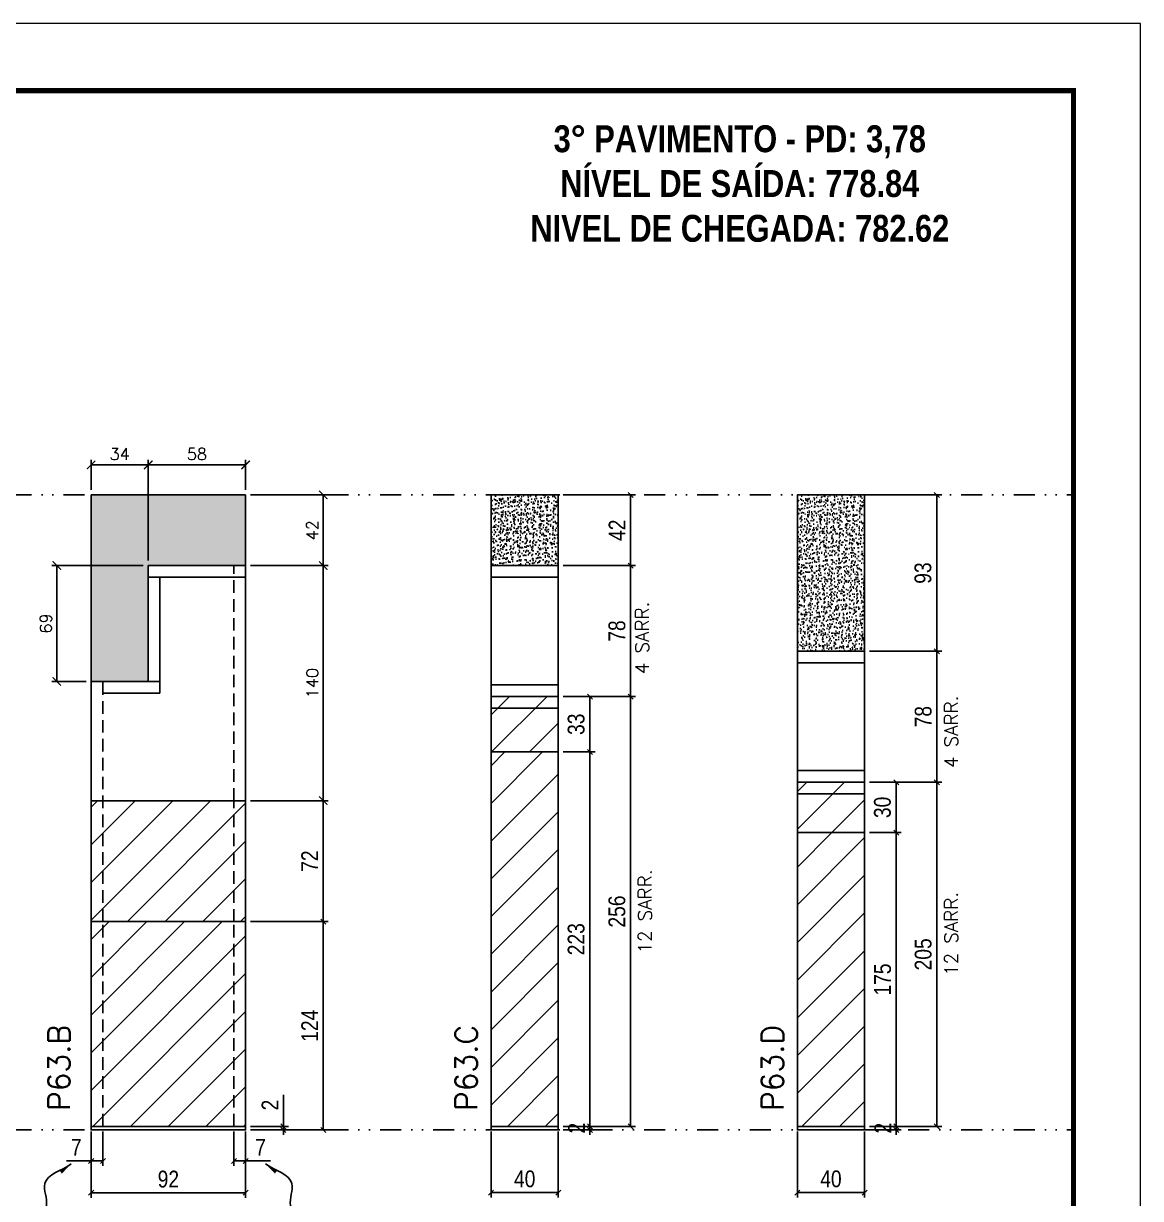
# Model space of a CAD drawing. Extents: x 2949 to 9203, y -16089 to 12527.
# Drawn here: x 8537 to 9203, y 6084 to 6784 of the extents above; entities that cross this region are included whole.
import ezdxf

# ---------------------------------------------------------------- set-up
doc = ezdxf.new("R2010")
doc.units = 0
for name, pattern in [('DASHED', [0.75, 0.5, -0.25]), ('DIVIDE2', [0.625, 0.25, -0.125, 0, -0.125, 0, -0.125]), ('HIDDEN', [0.375, 0.25, -0.125])]:
    doc.linetypes.add(name, pattern=pattern)
for name, color, linetype in [('COTA', 241, 'Continuous'), ('NOMENCLATURA', 7, 'Continuous'), ('Nível', 160, 'Continuous'), ('Painéis', 200, 'Continuous'), ('SARR_2.2x7', 40, 'Continuous'), ('Sarrafo de Pressão', 42, 'HIDDEN')]:
    doc.layers.add(name, color=color, linetype=linetype)
for name, color, linetype, lineweight in [('Folhas', 255, 'Continuous', 9), ('Hachura', 251, 'Continuous', 9), ('SARRAFO DE PRESSAO', 251, 'DASHED', 9), ('Texto Seção', 7, 'Continuous', 15)]:
    doc.layers.add(name, color=color, linetype=linetype, lineweight=lineweight)
doc.styles.add('COTA TECNICA', font='techl___.ttf', dxfattribs={"height": 10})
doc.styles.add('COTA TECNICA-50', font='techl___.ttf', dxfattribs={"height": 10})
doc.styles.add('REGUA-120', font='ROMANS.shx', dxfattribs={"height": 15})
doc.styles.add('ROMANC', font='techb___.ttf', dxfattribs={"height": 2.5})
doc.styles.add('ROMANS', font='romans.shx')
doc.styles.get("Standard").update_dxf_attribs({"font": 'arial.ttf'})
doc.dimstyles.new('COTA PAINEL-50', dxfattribs={"dimtxt": 10, "dimasz": 3, "dimexe": 3, "dimexo": 3, "dimgap": 3, "dimtad": 1, "dimdec": 1, "dimzin": 12, "dimdsep": 46, "dimtxsty": 'COTA TECNICA-50', "dimblk1": 'OBLIQUE', "dimblk2": 'OBLIQUE', "dimsah": 1, "dimcen": 0.9, "dimclrd": 4, "dimclre": 4, "dimclrt": 240, "dimadec": 1, "dimazin": 3, "dimtfac": 1, "dimtdec": 1, "dimtmove": 0, "dimatfit": 3, "dimfxl": 1, "dimtolj": 1, "dimtzin": 12, "dimarcsym": 0})
doc.dimstyles.new('Cota Paínel', dxfattribs={"dimtxt": 7, "dimasz": 5, "dimexe": 3, "dimexo": 3, "dimgap": 3, "dimtad": 1, "dimdec": 1, "dimzin": 12, "dimdsep": 46, "dimtxsty": 'ROMANS', "dimblk": 'ARCHTICK', "dimcen": 0, "dimclrd": 4, "dimclre": 4, "dimclrt": 1, "dimadec": 1, "dimazin": 3, "dimtfac": 1, "dimtdec": 1, "dimtmove": 0, "dimatfit": 3, "dimldrblk": 'OBLIQUE', "dimfxl": 1, "dimtolj": 1, "dimtzin": 12, "dimarcsym": 0})
doc.dimstyles.new('PAINEL', dxfattribs={"dimtxt": 10, "dimasz": 3, "dimexe": 3, "dimexo": 3, "dimgap": 3, "dimtad": 1, "dimdec": 1, "dimzin": 12, "dimdsep": 46, "dimtxsty": 'COTA TECNICA', "dimblk1": 'OBLIQUE', "dimblk2": 'OBLIQUE', "dimsah": 1, "dimcen": 0.9, "dimclrd": 4, "dimclre": 4, "dimclrt": 240, "dimadec": 1, "dimazin": 3, "dimtfac": 1, "dimtdec": 1, "dimtmove": 0, "dimatfit": 3, "dimfxl": 1, "dimtolj": 1, "dimtzin": 12, "dimarcsym": 0})
doc.dimstyles.get("Standard").update_dxf_attribs({"dimtxt": 0.18, "dimasz": 0.18, "dimexe": 0.18, "dimexo": 0.0625, "dimgap": 0.09, "dimtad": 0, "dimtih": 1, "dimtoh": 1, "dimdec": 4, "dimzin": 0, "dimdsep": 46, "dimtxsty": 'Standard', "dimcen": 0.09, "dimadec": 0, "dimazin": 0, "dimtfac": 1, "dimtdec": 4, "dimtofl": 0, "dimtmove": 0, "dimatfit": 3, "dimfxl": 1, "dimtolj": 1, "dimtzin": 0, "dimarcsym": 0})
pattern_1 = [(45, (-126071.967, -22713.47), (-11.2253202, 11.2253202), [])]

# ---------------------------------------------------------------- blocks, each defined once
blk = doc.blocks.new('9999999999')
at = {"layer": 'Folhas'}
blk.add_lwpolyline([(98138.98, 34190.21), (99623.98, 34190.21), (99623.98, 35240.21), (98138.98, 35240.21)], close=True, dxfattribs=at)
at = {"layer": 'Folhas', "color": 30, "const_width": 3}
blk.add_lwpolyline([(98213.98, 34230.21), (99583.98, 34230.21), (99583.98, 35200.21), (98213.98, 35200.21)], close=True, dxfattribs=at)
blk = doc.blocks.new('_Oblique')
at = {"color": 0, "linetype": 'ByBlock', "lineweight": -2}
blk.add_line((-0.5, -0.5), (0.5, 0.5), dxfattribs=at)
blk = doc.blocks.new('*D745')
at = {"layer": 'COTA', "color": 4, "lineweight": -2, "transparency": 16777216}
for p, q in [((8577.52, 6124.14), (8577.52, 6084.69)), ((8669.52, 6124.14), (8669.52, 6084.69)), ((8577.52, 6087.69), (8669.52, 6087.69))]:
    blk.add_line(p, q, dxfattribs=at)
at = {"layer": 'Defpoints', "color": 0, "transparency": 16777216}
for p in [(8577.52, 6127.14), (8669.52, 6127.14), (8669.52, 6087.69)]:
    blk.add_point(p, dxfattribs=at)
at = {"layer": 'COTA', "color": 4, "lineweight": -2, "transparency": 16777216, "xscale": 3, "yscale": 3, "zscale": 3, "rotation": 180}
blk.add_blockref('_Oblique', (8577.52, 6087.69), dxfattribs=at)
at = {"layer": 'COTA', "color": 4, "lineweight": -2, "transparency": 16777216, "xscale": 3, "yscale": 3, "zscale": 3}
blk.add_blockref('_Oblique', (8669.52, 6087.69), dxfattribs=at)
at = {"layer": 'COTA', "color": 240, "transparency": 16777216, "insert": (8623.52, 6095.78), "char_height": 10, "attachment_point": 5, "style": 'COTA TECNICA'}
blk.add_mtext('\\A1;92', dxfattribs=at)
blk = doc.blocks.new('*D746')
at = {"layer": 'COTA', "color": 4, "lineweight": -2, "transparency": 16777216}
for p, q in [((8577.52, 6122.14), (8577.52, 6103.63)), ((8584.52, 6124.14), (8584.52, 6103.63)), ((8577.52, 6106.63), (8562.79, 6106.63)), ((8584.52, 6106.63), (8577.52, 6106.63))]:
    blk.add_line(p, q, dxfattribs=at)
at = {"layer": 'Defpoints', "color": 0, "transparency": 16777216}
for p in [(8577.52, 6125.14), (8584.52, 6127.14), (8577.52, 6106.63)]:
    blk.add_point(p, dxfattribs=at)
at = {"layer": 'COTA', "color": 4, "lineweight": -2, "transparency": 16777216, "xscale": 3, "yscale": 3, "zscale": 3, "rotation": 180}
blk.add_blockref('_Oblique', (8577.52, 6106.63), dxfattribs=at)
at = {"layer": 'COTA', "color": 4, "lineweight": -2, "transparency": 16777216, "xscale": 3, "yscale": 3, "zscale": 3}
blk.add_blockref('_Oblique', (8584.52, 6106.63), dxfattribs=at)
at = {"layer": 'COTA', "color": 240, "transparency": 16777216, "insert": (8568.66, 6114.71), "char_height": 10, "attachment_point": 5, "style": 'COTA TECNICA-50'}
blk.add_mtext('\\A1;7', dxfattribs=at)
blk = doc.blocks.new('*D747')
at = {"layer": 'COTA', "color": 4, "lineweight": -2, "transparency": 16777216}
for p, q in [((8662.52, 6124.14), (8662.52, 6103.63)), ((8669.52, 6122.14), (8669.52, 6103.63)), ((8662.52, 6106.63), (8669.52, 6106.63)), ((8669.52, 6106.63), (8684.25, 6106.63))]:
    blk.add_line(p, q, dxfattribs=at)
at = {"layer": 'Defpoints', "color": 0, "transparency": 16777216}
for p in [(8662.52, 6127.14), (8669.52, 6125.14), (8669.52, 6106.63)]:
    blk.add_point(p, dxfattribs=at)
at = {"layer": 'COTA', "color": 4, "lineweight": -2, "transparency": 16777216, "xscale": 3, "yscale": 3, "zscale": 3, "rotation": 180}
blk.add_blockref('_Oblique', (8662.52, 6106.63), dxfattribs=at)
at = {"layer": 'COTA', "color": 4, "lineweight": -2, "transparency": 16777216, "xscale": 3, "yscale": 3, "zscale": 3}
blk.add_blockref('_Oblique', (8669.52, 6106.63), dxfattribs=at)
at = {"layer": 'COTA', "color": 240, "transparency": 16777216, "insert": (8678.39, 6114.71), "char_height": 10, "attachment_point": 5, "style": 'COTA TECNICA-50'}
blk.add_mtext('\\A1;7', dxfattribs=at)
blk = doc.blocks.new('*D748')
at = {"layer": 'COTA', "color": 4, "lineweight": -2, "transparency": 16777216}
for p, q in [((8672.52, 6249.14), (8718.76, 6249.14)), ((8715.76, 6125.14), (8715.76, 6249.14)), ((8672.52, 6125.14), (8718.76, 6125.14))]:
    blk.add_line(p, q, dxfattribs=at)
at = {"layer": 'Defpoints', "color": 0, "transparency": 16777216}
for p in [(8669.52, 6249.14), (8715.76, 6249.14), (8669.52, 6125.14)]:
    blk.add_point(p, dxfattribs=at)
at = {"layer": 'COTA', "color": 4, "lineweight": -2, "transparency": 16777216, "xscale": 3, "yscale": 3, "zscale": 3}
for p, rotation in [((8715.76, 6249.14), 90), ((8715.76, 6125.14), 270)]:
    blk.add_blockref('_Oblique', p, dxfattribs=dict(at, rotation=rotation))
at = {"layer": 'COTA', "color": 240, "transparency": 16777216, "insert": (8707.69, 6187.14), "char_height": 10, "attachment_point": 5, "rotation": 90, "style": 'COTA TECNICA-50'}
blk.add_mtext('\\A1;124', dxfattribs=at)
blk = doc.blocks.new('*D749')
at = {"layer": 'COTA', "color": 4, "lineweight": -2, "transparency": 16777216}
for p, q in [((8692.05, 6127.14), (8692.05, 6145.94)), ((8672.52, 6127.14), (8695.05, 6127.14)), ((8672.52, 6125.14), (8695.05, 6125.14)), ((8692.05, 6125.14), (8692.05, 6127.14)), ((8692.05, 6125.14), (8692.05, 6122.14))]:
    blk.add_line(p, q, dxfattribs=at)
at = {"layer": 'Defpoints', "color": 0, "transparency": 16777216}
for p in [(8669.52, 6127.14), (8669.52, 6125.14), (8692.05, 6125.14)]:
    blk.add_point(p, dxfattribs=at)
at = {"layer": 'COTA', "color": 4, "lineweight": -2, "transparency": 16777216, "xscale": 3, "yscale": 3, "zscale": 3}
for p, rotation in [((8692.05, 6127.14), 270), ((8692.05, 6125.14), 90)]:
    blk.add_blockref('_Oblique', p, dxfattribs=dict(at, rotation=rotation))
at = {"layer": 'COTA', "color": 240, "transparency": 16777216, "insert": (8684.05, 6139.89), "char_height": 10, "attachment_point": 5, "rotation": 90, "style": 'COTA TECNICA-50'}
blk.add_mtext('\\A1;2', dxfattribs=at)
blk = doc.blocks.new('*D750')
at = {"layer": 'COTA', "color": 4, "linetype": 'ByBlock', "lineweight": -2, "transparency": 16777216}
for p, q in [((8672.52, 6321.14), (8718.76, 6321.14)), ((8715.76, 6321.14), (8715.76, 6249.14)), ((8672.52, 6249.14), (8718.76, 6249.14))]:
    blk.add_line(p, q, dxfattribs=at)
at = {"layer": 'Defpoints', "color": 0, "linetype": 'ByBlock', "transparency": 16777216}
for p in [(8669.52, 6321.14), (8669.52, 6249.14), (8715.76, 6249.14)]:
    blk.add_point(p, dxfattribs=at)
at = {"layer": 'COTA', "color": 4, "linetype": 'ByBlock', "lineweight": -2, "transparency": 16777216, "xscale": 3, "yscale": 3, "zscale": 3}
for p, rotation in [((8715.76, 6321.14), 90), ((8715.76, 6249.14), 270)]:
    blk.add_blockref('_Oblique', p, dxfattribs=dict(at, rotation=rotation))
at = {"layer": 'COTA', "color": 240, "linetype": 'ByBlock', "transparency": 16777216, "insert": (8707.69, 6285.14), "char_height": 10, "attachment_point": 5, "rotation": 90, "style": 'COTA TECNICA'}
blk.add_mtext('\\A1;72', dxfattribs=at)
blk = doc.blocks.new('*D751')
at = {"layer": 'COTA', "color": 4, "lineweight": -2, "transparency": 16777216}
for p, q in [((8815.74, 6124.14), (8815.74, 6084.8)), ((8855.74, 6124.14), (8855.74, 6084.8)), ((8815.74, 6087.8), (8855.74, 6087.8))]:
    blk.add_line(p, q, dxfattribs=at)
at = {"layer": 'Defpoints', "color": 0, "transparency": 16777216}
for p in [(8815.74, 6127.14), (8855.74, 6127.14), (8855.74, 6087.8)]:
    blk.add_point(p, dxfattribs=at)
at = {"layer": 'COTA', "color": 4, "lineweight": -2, "transparency": 16777216, "xscale": 3, "yscale": 3, "zscale": 3, "rotation": 180}
blk.add_blockref('_Oblique', (8815.74, 6087.8), dxfattribs=at)
at = {"layer": 'COTA', "color": 4, "lineweight": -2, "transparency": 16777216, "xscale": 3, "yscale": 3, "zscale": 3}
blk.add_blockref('_Oblique', (8855.74, 6087.8), dxfattribs=at)
at = {"layer": 'COTA', "color": 240, "transparency": 16777216, "insert": (8835.74, 6095.9), "char_height": 10, "attachment_point": 5, "style": 'COTA TECNICA'}
blk.add_mtext('\\A1;40', dxfattribs=at)
blk = doc.blocks.new('*D752')
at = {"layer": 'COTA', "color": 4, "lineweight": -2, "transparency": 16777216}
for p, q in [((8874.64, 6127.14), (8874.64, 6130.14)), ((8858.74, 6127.14), (8877.64, 6127.14)), ((8858.74, 6125.14), (8877.64, 6125.14)), ((8874.64, 6125.14), (8874.64, 6127.14)), ((8874.64, 6125.14), (8874.64, 6122.14))]:
    blk.add_line(p, q, dxfattribs=at)
at = {"layer": 'Defpoints', "color": 0, "transparency": 16777216}
for p in [(8855.74, 6127.14), (8855.74, 6125.14), (8874.64, 6127.14)]:
    blk.add_point(p, dxfattribs=at)
at = {"layer": 'COTA', "color": 4, "lineweight": -2, "transparency": 16777216, "xscale": 3, "yscale": 3, "zscale": 3}
for p, rotation in [((8874.64, 6127.14), 270), ((8874.64, 6125.14), 90)]:
    blk.add_blockref('_Oblique', p, dxfattribs=dict(at, rotation=rotation))
at = {"layer": 'COTA', "color": 240, "transparency": 16777216, "insert": (8866.64, 6126.14), "char_height": 10, "attachment_point": 5, "rotation": 90, "style": 'COTA TECNICA-50'}
blk.add_mtext('\\A1;2', dxfattribs=at)
blk = doc.blocks.new('*D760')
at = {"layer": 'COTA', "color": 4, "linetype": 'ByBlock', "lineweight": -2, "transparency": 16777216}
for p, q in [((8858.74, 6503.14), (8901.82, 6503.14)), ((8898.82, 6503.14), (8898.82, 6461.14)), ((8858.74, 6461.14), (8901.82, 6461.14))]:
    blk.add_line(p, q, dxfattribs=at)
at = {"layer": 'Defpoints', "color": 0, "linetype": 'ByBlock', "transparency": 16777216}
for p in [(8855.74, 6503.14), (8855.74, 6461.14), (8898.82, 6461.14)]:
    blk.add_point(p, dxfattribs=at)
at = {"layer": 'COTA', "color": 4, "linetype": 'ByBlock', "lineweight": -2, "transparency": 16777216, "xscale": 3, "yscale": 3, "zscale": 3}
for p, rotation in [((8898.82, 6503.14), 90), ((8898.82, 6461.14), 270)]:
    blk.add_blockref('_Oblique', p, dxfattribs=dict(at, rotation=rotation))
at = {"layer": 'COTA', "color": 240, "linetype": 'ByBlock', "transparency": 16777216, "insert": (8890.75, 6482.14), "char_height": 10, "attachment_point": 5, "rotation": 90, "style": 'COTA TECNICA'}
blk.add_mtext('\\A1;42', dxfattribs=at)
blk = doc.blocks.new('*D761')
at = {"layer": 'COTA', "color": 4, "linetype": 'ByBlock', "lineweight": -2, "transparency": 16777216}
for p, q in [((8858.74, 6383.14), (8901.82, 6383.14)), ((8898.82, 6127.14), (8898.82, 6383.14)), ((8858.74, 6127.14), (8901.82, 6127.14))]:
    blk.add_line(p, q, dxfattribs=at)
at = {"layer": 'Defpoints', "color": 0, "linetype": 'ByBlock', "transparency": 16777216}
for p in [(8855.74, 6383.14), (8898.82, 6383.14), (8855.74, 6127.14)]:
    blk.add_point(p, dxfattribs=at)
at = {"layer": 'COTA', "color": 4, "linetype": 'ByBlock', "lineweight": -2, "transparency": 16777216, "xscale": 3, "yscale": 3, "zscale": 3}
for p, rotation in [((8898.82, 6383.14), 90), ((8898.82, 6127.14), 270)]:
    blk.add_blockref('_Oblique', p, dxfattribs=dict(at, rotation=rotation))
at = {"layer": 'COTA', "color": 240, "linetype": 'ByBlock', "transparency": 16777216, "insert": (8890.71, 6255.14), "char_height": 10, "attachment_point": 5, "rotation": 90, "style": 'COTA TECNICA'}
blk.add_mtext('\\A1;256', dxfattribs=at)
blk = doc.blocks.new('*D762')
at = {"layer": 'COTA', "color": 4, "linetype": 'ByBlock', "lineweight": -2, "transparency": 16777216}
for p, q in [((8858.74, 6350.14), (8877.64, 6350.14)), ((8874.64, 6127.14), (8874.64, 6350.14)), ((8858.74, 6127.14), (8877.64, 6127.14))]:
    blk.add_line(p, q, dxfattribs=at)
at = {"layer": 'Defpoints', "color": 0, "linetype": 'ByBlock', "transparency": 16777216}
for p in [(8855.74, 6350.14), (8874.64, 6350.14), (8855.74, 6127.14)]:
    blk.add_point(p, dxfattribs=at)
at = {"layer": 'COTA', "color": 4, "linetype": 'ByBlock', "lineweight": -2, "transparency": 16777216, "xscale": 3, "yscale": 3, "zscale": 3}
for p, rotation in [((8874.64, 6350.14), 90), ((8874.64, 6127.14), 270)]:
    blk.add_blockref('_Oblique', p, dxfattribs=dict(at, rotation=rotation))
at = {"layer": 'COTA', "color": 240, "linetype": 'ByBlock', "transparency": 16777216, "insert": (8866.42, 6238.64), "char_height": 10, "attachment_point": 5, "rotation": 90, "style": 'COTA TECNICA'}
blk.add_mtext('\\A1;223', dxfattribs=at)
blk = doc.blocks.new('*D763')
at = {"layer": 'COTA', "color": 4, "linetype": 'ByBlock', "lineweight": -2, "transparency": 16777216}
for p, q in [((8858.74, 6383.14), (8877.64, 6383.14)), ((8874.64, 6350.14), (8874.64, 6383.14)), ((8858.74, 6350.14), (8877.64, 6350.14))]:
    blk.add_line(p, q, dxfattribs=at)
at = {"layer": 'Defpoints', "color": 0, "linetype": 'ByBlock', "transparency": 16777216}
for p in [(8855.74, 6383.14), (8874.64, 6383.14), (8855.74, 6350.14)]:
    blk.add_point(p, dxfattribs=at)
at = {"layer": 'COTA', "color": 4, "linetype": 'ByBlock', "lineweight": -2, "transparency": 16777216, "xscale": 3, "yscale": 3, "zscale": 3}
for p, rotation in [((8874.64, 6383.14), 90), ((8874.64, 6350.14), 270)]:
    blk.add_blockref('_Oblique', p, dxfattribs=dict(at, rotation=rotation))
at = {"layer": 'COTA', "color": 240, "linetype": 'ByBlock', "transparency": 16777216, "insert": (8866.42, 6366.64), "char_height": 10, "attachment_point": 5, "rotation": 90, "style": 'COTA TECNICA'}
blk.add_mtext('\\A1;33', dxfattribs=at)
blk = doc.blocks.new('*D753')
at = {"layer": 'COTA', "color": 4, "lineweight": -2, "transparency": 16777216}
for p, q in [((8998.15, 6124.14), (8998.15, 6084.8)), ((9038.15, 6124.14), (9038.15, 6084.8)), ((8998.15, 6087.8), (9038.15, 6087.8))]:
    blk.add_line(p, q, dxfattribs=at)
at = {"layer": 'Defpoints', "color": 0, "transparency": 16777216}
for p in [(8998.15, 6127.14), (9038.15, 6127.14), (9038.15, 6087.8)]:
    blk.add_point(p, dxfattribs=at)
at = {"layer": 'COTA', "color": 4, "lineweight": -2, "transparency": 16777216, "xscale": 3, "yscale": 3, "zscale": 3, "rotation": 180}
blk.add_blockref('_Oblique', (8998.15, 6087.8), dxfattribs=at)
at = {"layer": 'COTA', "color": 4, "lineweight": -2, "transparency": 16777216, "xscale": 3, "yscale": 3, "zscale": 3}
blk.add_blockref('_Oblique', (9038.15, 6087.8), dxfattribs=at)
at = {"layer": 'COTA', "color": 240, "transparency": 16777216, "insert": (9018.15, 6095.9), "char_height": 10, "attachment_point": 5, "style": 'COTA TECNICA'}
blk.add_mtext('\\A1;40', dxfattribs=at)
blk = doc.blocks.new('*D754')
at = {"layer": 'COTA', "color": 4, "lineweight": -2, "transparency": 16777216}
for p, q in [((9057.06, 6127.14), (9057.06, 6130.14)), ((9041.15, 6127.14), (9060.06, 6127.14)), ((9041.15, 6125.14), (9060.06, 6125.14)), ((9057.06, 6125.14), (9057.06, 6127.14)), ((9057.06, 6125.14), (9057.06, 6122.14))]:
    blk.add_line(p, q, dxfattribs=at)
at = {"layer": 'Defpoints', "color": 0, "transparency": 16777216}
for p in [(9038.15, 6127.14), (9038.15, 6125.14), (9057.06, 6127.14)]:
    blk.add_point(p, dxfattribs=at)
at = {"layer": 'COTA', "color": 4, "lineweight": -2, "transparency": 16777216, "xscale": 3, "yscale": 3, "zscale": 3}
for p, rotation in [((9057.06, 6127.14), 270), ((9057.06, 6125.14), 90)]:
    blk.add_blockref('_Oblique', p, dxfattribs=dict(at, rotation=rotation))
at = {"layer": 'COTA', "color": 240, "transparency": 16777216, "insert": (9049.06, 6126.14), "char_height": 10, "attachment_point": 5, "rotation": 90, "style": 'COTA TECNICA-50'}
blk.add_mtext('\\A1;2', dxfattribs=at)
blk = doc.blocks.new('*D764')
at = {"layer": 'COTA', "color": 4, "linetype": 'ByBlock', "lineweight": -2, "transparency": 16777216}
for p, q in [((9041.15, 6503.14), (9084.23, 6503.14)), ((9081.23, 6503.14), (9081.23, 6410.14)), ((9041.15, 6410.14), (9084.23, 6410.14))]:
    blk.add_line(p, q, dxfattribs=at)
at = {"layer": 'Defpoints', "color": 0, "linetype": 'ByBlock', "transparency": 16777216}
for p in [(9038.15, 6503.14), (9038.15, 6410.14), (9081.23, 6410.14)]:
    blk.add_point(p, dxfattribs=at)
at = {"layer": 'COTA', "color": 4, "linetype": 'ByBlock', "lineweight": -2, "transparency": 16777216, "xscale": 3, "yscale": 3, "zscale": 3}
for p, rotation in [((9081.23, 6503.14), 90), ((9081.23, 6410.14), 270)]:
    blk.add_blockref('_Oblique', p, dxfattribs=dict(at, rotation=rotation))
at = {"layer": 'COTA', "color": 240, "linetype": 'ByBlock', "transparency": 16777216, "insert": (9072.99, 6456.64), "char_height": 10, "attachment_point": 5, "rotation": 90, "style": 'COTA TECNICA'}
blk.add_mtext('\\A1;93', dxfattribs=at)
blk = doc.blocks.new('*D765')
at = {"layer": 'COTA', "color": 4, "linetype": 'ByBlock', "lineweight": -2, "transparency": 16777216}
for p, q in [((9041.15, 6332.14), (9084.23, 6332.14)), ((9081.23, 6127.14), (9081.23, 6332.14)), ((9041.15, 6127.14), (9084.23, 6127.14))]:
    blk.add_line(p, q, dxfattribs=at)
at = {"layer": 'Defpoints', "color": 0, "linetype": 'ByBlock', "transparency": 16777216}
for p in [(9038.15, 6332.14), (9081.23, 6332.14), (9038.15, 6127.14)]:
    blk.add_point(p, dxfattribs=at)
at = {"layer": 'COTA', "color": 4, "linetype": 'ByBlock', "lineweight": -2, "transparency": 16777216, "xscale": 3, "yscale": 3, "zscale": 3}
for p, rotation in [((9081.23, 6332.14), 90), ((9081.23, 6127.14), 270)]:
    blk.add_blockref('_Oblique', p, dxfattribs=dict(at, rotation=rotation))
at = {"layer": 'COTA', "color": 240, "linetype": 'ByBlock', "transparency": 16777216, "insert": (9073.12, 6229.64), "char_height": 10, "attachment_point": 5, "rotation": 90, "style": 'COTA TECNICA'}
blk.add_mtext('\\A1;205', dxfattribs=at)
blk = doc.blocks.new('*D766')
at = {"layer": 'COTA', "color": 4, "linetype": 'ByBlock', "lineweight": -2, "transparency": 16777216}
for p, q in [((9041.15, 6302.14), (9060.06, 6302.14)), ((9057.06, 6127.14), (9057.06, 6302.14)), ((9041.15, 6127.14), (9060.06, 6127.14))]:
    blk.add_line(p, q, dxfattribs=at)
at = {"layer": 'Defpoints', "color": 0, "linetype": 'ByBlock', "transparency": 16777216}
for p in [(9038.15, 6302.14), (9057.06, 6302.14), (9038.15, 6127.14)]:
    blk.add_point(p, dxfattribs=at)
at = {"layer": 'COTA', "color": 4, "linetype": 'ByBlock', "lineweight": -2, "transparency": 16777216, "xscale": 3, "yscale": 3, "zscale": 3}
for p, rotation in [((9057.06, 6302.14), 90), ((9057.06, 6127.14), 270)]:
    blk.add_blockref('_Oblique', p, dxfattribs=dict(at, rotation=rotation))
at = {"layer": 'COTA', "color": 240, "linetype": 'ByBlock', "transparency": 16777216, "insert": (9048.95, 6214.64), "char_height": 10, "attachment_point": 5, "rotation": 90, "style": 'COTA TECNICA'}
blk.add_mtext('\\A1;175', dxfattribs=at)
blk = doc.blocks.new('*D767')
at = {"layer": 'COTA', "color": 4, "linetype": 'ByBlock', "lineweight": -2, "transparency": 16777216}
for p, q in [((9041.15, 6332.14), (9060.06, 6332.14)), ((9057.06, 6302.14), (9057.06, 6332.14)), ((9041.15, 6302.14), (9060.06, 6302.14))]:
    blk.add_line(p, q, dxfattribs=at)
at = {"layer": 'Defpoints', "color": 0, "linetype": 'ByBlock', "transparency": 16777216}
for p in [(9038.15, 6332.14), (9057.06, 6332.14), (9038.15, 6302.14)]:
    blk.add_point(p, dxfattribs=at)
at = {"layer": 'COTA', "color": 4, "linetype": 'ByBlock', "lineweight": -2, "transparency": 16777216, "xscale": 3, "yscale": 3, "zscale": 3}
for p, rotation in [((9057.06, 6332.14), 90), ((9057.06, 6302.14), 270)]:
    blk.add_blockref('_Oblique', p, dxfattribs=dict(at, rotation=rotation))
at = {"layer": 'COTA', "color": 240, "linetype": 'ByBlock', "transparency": 16777216, "insert": (9048.84, 6317.14), "char_height": 10, "attachment_point": 5, "rotation": 90, "style": 'COTA TECNICA'}
blk.add_mtext('\\A1;30', dxfattribs=at)
blk = doc.blocks.new('_ArchTick')
at = {"color": 0, "linetype": 'ByBlock', "const_width": 0.15}
blk.add_lwpolyline([(-0.5, -0.5), (0.5, 0.5)], dxfattribs=at)
blk = doc.blocks.new('*D755')
at = {"layer": 'COTA', "color": 4, "lineweight": -2, "transparency": 16777216}
for p, q in [((8672.52, 6461.14), (8718.76, 6461.14)), ((8715.76, 6321.14), (8715.76, 6461.14)), ((8672.52, 6321.14), (8718.76, 6321.14))]:
    blk.add_line(p, q, dxfattribs=at)
at = {"layer": 'Defpoints', "color": 0, "transparency": 16777216}
for p in [(8669.52, 6461.14), (8715.76, 6461.14), (8669.52, 6321.14)]:
    blk.add_point(p, dxfattribs=at)
at = {"layer": 'COTA', "color": 4, "lineweight": -2, "transparency": 16777216, "xscale": 5, "yscale": 5, "zscale": 5}
for p, rotation in [((8715.76, 6461.14), 90), ((8715.76, 6321.14), 270)]:
    blk.add_blockref('_ArchTick', p, dxfattribs=dict(at, rotation=rotation))
at = {"layer": 'COTA', "color": 1, "transparency": 16777216, "insert": (8709.26, 6391.14), "char_height": 7, "attachment_point": 5, "rotation": 90, "style": 'ROMANS'}
blk.add_mtext('\\A1;140', dxfattribs=at)
blk = doc.blocks.new('*D756')
at = {"layer": 'COTA', "color": 4, "lineweight": -2, "transparency": 16777216}
for p, q in [((8577.52, 6506.14), (8577.52, 6524.03)), ((8577.52, 6521.03), (8611.52, 6521.03)), ((8611.52, 6464.14), (8611.52, 6524.03))]:
    blk.add_line(p, q, dxfattribs=at)
at = {"layer": 'Defpoints', "color": 0, "transparency": 16777216}
for p in [(8611.52, 6521.03), (8577.52, 6503.14), (8611.52, 6461.14)]:
    blk.add_point(p, dxfattribs=at)
at = {"layer": 'COTA', "color": 4, "lineweight": -2, "transparency": 16777216, "xscale": 5, "yscale": 5, "zscale": 5, "rotation": 180}
blk.add_blockref('_ArchTick', (8577.52, 6521.03), dxfattribs=at)
at = {"layer": 'COTA', "color": 4, "lineweight": -2, "transparency": 16777216, "xscale": 5, "yscale": 5, "zscale": 5}
blk.add_blockref('_ArchTick', (8611.52, 6521.03), dxfattribs=at)
at = {"layer": 'COTA', "color": 1, "transparency": 16777216, "insert": (8594.52, 6527.53), "char_height": 7, "attachment_point": 5, "style": 'ROMANS'}
blk.add_mtext('\\A1;34', dxfattribs=at)
blk = doc.blocks.new('*D757')
at = {"layer": 'COTA', "color": 4, "lineweight": -2, "transparency": 16777216}
for p, q in [((8611.52, 6464.14), (8611.52, 6524.03)), ((8611.52, 6521.03), (8669.52, 6521.03)), ((8669.52, 6506.14), (8669.52, 6524.03))]:
    blk.add_line(p, q, dxfattribs=at)
at = {"layer": 'Defpoints', "color": 0, "transparency": 16777216}
for p in [(8669.52, 6521.03), (8669.52, 6503.14), (8611.52, 6461.14)]:
    blk.add_point(p, dxfattribs=at)
at = {"layer": 'COTA', "color": 4, "lineweight": -2, "transparency": 16777216, "xscale": 5, "yscale": 5, "zscale": 5, "rotation": 180}
blk.add_blockref('_ArchTick', (8611.52, 6521.03), dxfattribs=at)
at = {"layer": 'COTA', "color": 4, "lineweight": -2, "transparency": 16777216, "xscale": 5, "yscale": 5, "zscale": 5}
blk.add_blockref('_ArchTick', (8669.52, 6521.03), dxfattribs=at)
at = {"layer": 'COTA', "color": 1, "transparency": 16777216, "insert": (8640.52, 6527.53), "char_height": 7, "attachment_point": 5, "style": 'ROMANS'}
blk.add_mtext('\\A1;58', dxfattribs=at)
blk = doc.blocks.new('*D768')
at = {"layer": 'COTA', "color": 4, "lineweight": -2, "transparency": 16777216}
for p, q in [((8672.52, 6503.14), (8718.76, 6503.14)), ((8715.76, 6461.14), (8715.76, 6503.14)), ((8672.52, 6461.14), (8718.76, 6461.14))]:
    blk.add_line(p, q, dxfattribs=at)
at = {"layer": 'Defpoints', "color": 0, "transparency": 16777216}
for p in [(8669.52, 6503.14), (8715.76, 6503.14), (8669.52, 6461.14)]:
    blk.add_point(p, dxfattribs=at)
at = {"layer": 'COTA', "color": 4, "lineweight": -2, "transparency": 16777216, "xscale": 5, "yscale": 5, "zscale": 5}
for p, rotation in [((8715.76, 6503.14), 90), ((8715.76, 6461.14), 270)]:
    blk.add_blockref('_ArchTick', p, dxfattribs=dict(at, rotation=rotation))
at = {"layer": 'COTA', "color": 1, "transparency": 16777216, "insert": (8709.26, 6482.14), "char_height": 7, "attachment_point": 5, "rotation": 90, "style": 'ROMANS'}
blk.add_mtext('\\A1;42', dxfattribs=at)
blk = doc.blocks.new('*D775')
at = {"layer": 'COTA', "color": 4, "lineweight": -2, "transparency": 16777216}
for p, q in [((8608.52, 6461.14), (8554.08, 6461.14)), ((8557.08, 6461.14), (8557.08, 6392.14)), ((8574.52, 6392.14), (8554.08, 6392.14))]:
    blk.add_line(p, q, dxfattribs=at)
at = {"layer": 'Defpoints', "color": 0, "transparency": 16777216}
for p in [(8611.52, 6461.14), (8557.08, 6392.14), (8577.52, 6392.14)]:
    blk.add_point(p, dxfattribs=at)
at = {"layer": 'COTA', "color": 4, "lineweight": -2, "transparency": 16777216, "xscale": 5, "yscale": 5, "zscale": 5}
for p, rotation in [((8557.08, 6461.14), 90), ((8557.08, 6392.14), 270)]:
    blk.add_blockref('_ArchTick', p, dxfattribs=dict(at, rotation=rotation))
at = {"layer": 'COTA', "color": 1, "transparency": 16777216, "insert": (8550.58, 6426.64), "char_height": 7, "attachment_point": 5, "rotation": 90, "style": 'ROMANS'}
blk.add_mtext('\\A1;69', dxfattribs=at)
blk = doc.blocks.new('*D2625')
at = {"layer": 'COTA', "color": 4, "lineweight": -2, "transparency": 16777216}
for p, q in [((8858.74, 6461.14), (8901.82, 6461.14)), ((8898.82, 6383.14), (8898.82, 6461.14)), ((8858.74, 6383.14), (8901.82, 6383.14))]:
    blk.add_line(p, q, dxfattribs=at)
at = {"layer": 'Defpoints', "color": 0, "transparency": 16777216}
for p in [(8855.74, 6461.14), (8898.82, 6461.14), (8855.74, 6383.14)]:
    blk.add_point(p, dxfattribs=at)
at = {"layer": 'COTA', "color": 4, "lineweight": -2, "transparency": 16777216, "xscale": 3, "yscale": 3, "zscale": 3}
for p, rotation in [((8898.82, 6461.14), 90), ((8898.82, 6383.14), 270)]:
    blk.add_blockref('_Oblique', p, dxfattribs=dict(at, rotation=rotation))
at = {"layer": 'COTA', "color": 240, "transparency": 16777216, "insert": (8890.72, 6422.14), "char_height": 10, "attachment_point": 5, "rotation": 90, "style": 'COTA TECNICA-50'}
blk.add_mtext('\\A1;78', dxfattribs=at)
blk = doc.blocks.new('*D2626')
at = {"layer": 'COTA', "color": 4, "lineweight": -2, "transparency": 16777216}
for p, q in [((9041.15, 6410.14), (9084.23, 6410.14)), ((9081.23, 6332.14), (9081.23, 6410.14)), ((9041.15, 6332.14), (9084.23, 6332.14))]:
    blk.add_line(p, q, dxfattribs=at)
at = {"layer": 'Defpoints', "color": 0, "transparency": 16777216}
for p in [(9038.15, 6410.14), (9081.23, 6410.14), (9038.15, 6332.14)]:
    blk.add_point(p, dxfattribs=at)
at = {"layer": 'COTA', "color": 4, "lineweight": -2, "transparency": 16777216, "xscale": 3, "yscale": 3, "zscale": 3}
for p, rotation in [((9081.23, 6410.14), 90), ((9081.23, 6332.14), 270)]:
    blk.add_blockref('_Oblique', p, dxfattribs=dict(at, rotation=rotation))
at = {"layer": 'COTA', "color": 240, "transparency": 16777216, "insert": (9073.14, 6371.14), "char_height": 10, "attachment_point": 5, "rotation": 90, "style": 'COTA TECNICA-50'}
blk.add_mtext('\\A1;78', dxfattribs=at)

msp = doc.modelspace()

# ---------------------------------------------------------------- hatches: boundary and pattern name
at = {"layer": 'COTA', "linetype": 'ByBlock'}
h = msp.add_hatch(dxfattribs=at)
h.set_pattern_fill('AR-CONC', color=256, scale=0.03)
h.set_pattern_definition([(50, (0, 4), (5.46554, -0.4781726), [0.5715, -6.2865]), (355, (0, 4), (-1.0573026, 5.7317054), [0.4572, -5.0292175]), (100.451445, (0.4555, 3.96), (4.4082374, 5.2535326), [0.4857003, -5.3427073]), (46.1842, (0, 5.524), (8.1323712, -1.26127), [0.85725, -9.42975]), (96.63556, (0.678, 5.419), (7.122124, 7.422784), [0.728551, -8.014068]), (351.18415, (0, 5.524), (7.122124, 7.422784), [0.685799, -7.543792]), (21, (0.762, 5.143), (4.5484317, -3.067956), [0.5715, -6.2865]), (326, (0.762, 5.143), (1.8540609, 5.525639), [0.4572, -5.0292]), (71.451445, (1.141, 4.8873), (6.4024926, 2.457683), [0.4857003, -5.342698]), (37.5, (0, 4), (0.0926581, 2.53665117), [0, -4.96824, 0, -5.1054, 0, -5.04825]), (7.5, (0, 4), (2.0045899, 3.00541724), [0, -2.91084, 0, -4.85394, 0, -1.92405]), (327.5, (-1.6993, 4), (4.06771786, -0.17186232), [0, -1.905, 0, -5.9436, 0, -7.8867]), (317.5, (-2.4613, 4), (4.4438754, 0.7627947), [0, -2.4765, 0, -3.94716, 0, -5.6007])])
h.paths.add_polyline_path([(8611.52, 6461.14), (8669.52, 6461.14), (8669.52, 6503.14), (8577.52, 6503.14), (8577.52, 6392.14), (8611.52, 6392.14)])
h = msp.add_hatch(dxfattribs=at)
h.set_pattern_fill('AR-CONC', color=256, scale=0.03)
h.set_pattern_definition([(50, (-122893.366, -22754.2705), (5.46554007, -0.47817257), [0.5715, -6.2865]), (355, (-122893.366, -22754.2705), (-1.05730264, 5.73170536), [0.4572, -5.02921753]), (100.4514447, (-122892.9104, -22754.3104), (4.40823741, 5.25353256), [0.48570026, -5.34270734]), (46.1842, (-122893.366, -22752.7465), (8.13237123, -1.26126984), [0.85725, -9.42975]), (96.6355576, (-122892.688, -22752.852), (7.122124, 7.42278374), [0.7285507, -8.01406824]), (351.184151, (-122893.366, -22752.7465), (7.122124, 7.42278374), [0.685799, -7.54379196]), (21, (-122892.604, -22753.1275), (4.54843174, -3.06795595), [0.5715, -6.2865]), (326, (-122892.604, -22753.1275), (1.85406085, 5.52563898), [0.4572, -5.0292]), (71.451445, (-122892.225, -22753.383), (6.40249258, 2.45768307), [0.48570026, -5.34269813]), (37.5, (-122893.3658, -22754.2705), (0.092658098, 2.536651166), [0, -4.96824, 0, -5.1054, 0, -5.04825]), (7.5, (-122893.3658, -22754.2705), (2.004589875, 3.005417245), [0, -2.91084, 0, -4.85394, 0, -1.92405]), (327.5, (-122895.065, -22754.2705), (4.067717855, -0.17186232), [0, -1.905, 0, -5.9436, 0, -7.8867]), (317.5, (-122895.827, -22754.2705), (4.44387544, 0.76279473), [0, -2.4765, 0, -3.94716, 0, -5.6007])])
h.paths.add_polyline_path([(8815.74, 6461.14), (8855.74, 6461.14), (8855.74, 6503.14), (8815.74, 6503.14)])
h = msp.add_hatch(dxfattribs=at)
h.set_pattern_fill('AR-CONC', color=256, scale=0.03)
h.set_pattern_definition([(50, (-122710.9514, -22754.2705), (5.46554007, -0.47817257), [0.5715, -6.2865]), (355, (-122710.9514, -22754.2705), (-1.05730264, 5.73170536), [0.4572, -5.02921753]), (100.4514447, (-122710.496, -22754.3104), (4.40823741, 5.25353256), [0.48570026, -5.34270734]), (46.1842, (-122710.9514, -22752.7465), (8.13237123, -1.26126984), [0.85725, -9.42975]), (96.6355576, (-122710.274, -22752.852), (7.122124, 7.42278374), [0.7285507, -8.01406824]), (351.184151, (-122710.951, -22752.7465), (7.122124, 7.42278374), [0.685799, -7.54379196]), (21, (-122710.1894, -22753.1275), (4.54843174, -3.06795595), [0.5715, -6.2865]), (326, (-122710.1894, -22753.1275), (1.85406085, 5.52563898), [0.4572, -5.0292]), (71.451445, (-122709.8103, -22753.383), (6.40249258, 2.45768307), [0.48570026, -5.34269813]), (37.5, (-122710.9514, -22754.2705), (0.092658098, 2.536651166), [0, -4.96824, 0, -5.1054, 0, -5.04825]), (7.5, (-122710.9514, -22754.2705), (2.004589875, 3.005417245), [0, -2.91084, 0, -4.85394, 0, -1.92405]), (327.5, (-122712.6506, -22754.2705), (4.067717855, -0.17186232), [0, -1.905, 0, -5.9436, 0, -7.8867]), (317.5, (-122713.4126, -22754.2705), (4.44387544, 0.76279473), [0, -2.4765, 0, -3.94716, 0, -5.6007])])
h.paths.add_polyline_path([(8998.15, 6410.14), (9038.15, 6410.14), (9038.15, 6503.14), (8998.15, 6503.14)])
at = {"layer": 'Hachura', "linetype": 'ByBlock'}
h = msp.add_hatch(dxfattribs=at)
h.set_pattern_fill('ANSI31', color=256, scale=5)
h.set_pattern_definition([(45, (-126071.967, -22750.47), (-11.2253202, 11.2253202), [])])
h.paths.add_polyline_path([(8855.74, 6350.14), (8855.74, 6383.14), (8815.74, 6383.14), (8815.74, 6350.14)])
h = msp.add_hatch(dxfattribs=at)
h.set_pattern_fill('ANSI31', color=256, scale=5)
h.set_pattern_definition(pattern_1)
h.paths.add_polyline_path([(8855.74, 6350.14), (8815.74, 6350.14), (8815.74, 6127.14), (8855.74, 6127.14)])
h = msp.add_hatch(dxfattribs=at)
h.set_pattern_fill('ANSI31', color=256, scale=5)
h.paths.add_polyline_path([(9038.15, 6332.14), (8998.15, 6332.14), (8998.15, 6302.14), (9038.15, 6302.14)])
at = {"layer": 'Hachura'}
h = msp.add_hatch(dxfattribs=at)
h.set_pattern_fill('ANSI31', color=256, scale=5)
h.set_pattern_definition([(45, (0, -60), (-11.22532, 11.22532), [])])
h.paths.add_polyline_path([(8669.52, 6321.14), (8611.52, 6321.14), (8577.52, 6321.14), (8577.52, 6249.14), (8669.52, 6249.14)])
at = {"layer": 'Hachura', "linetype": 'ByBlock'}
h = msp.add_hatch(dxfattribs=at)
h.set_pattern_fill('ANSI31', color=256, scale=5)
h.paths.add_polyline_path([(9038.15, 6302.14), (8998.15, 6302.14), (8998.15, 6127.14), (9038.15, 6127.14)])
h = msp.add_hatch(dxfattribs=at)
h.set_pattern_fill('ANSI31', color=256, scale=5)
h.set_pattern_definition(pattern_1)
h.paths.add_polyline_path([(8669.52, 6249.14), (8577.52, 6249.14), (8577.52, 6127.14), (8669.52, 6127.14)])

# ---------------------------------------------------------------- linework, layer by layer
at = {"layer": 'COTA', "linetype": 'ByBlock'}
for p, q in [((8577.52, 6392.14), (8577.52, 6503.14)), ((8577.52, 6503.14), (8669.52, 6503.14)), ((8669.52, 6461.14), (8669.52, 6503.14))]:
    msp.add_line(p, q, dxfattribs=at)
for points in [[(8815.74, 6461.14), (8855.74, 6461.14), (8855.74, 6503.14), (8815.74, 6503.14)], [(8998.15, 6410.14), (9038.15, 6410.14), (9038.15, 6503.14), (8998.15, 6503.14)]]:
    msp.add_lwpolyline(points, close=True, dxfattribs=at)
at = {"layer": 'Nível', "color": 4, "linetype": 'DIVIDE2', "ltscale": 50}
for p, q in [((8152.19, 6503.14), (9162.53, 6503.14)), ((8152.19, 6125.14), (9162.53, 6125.14))]:
    msp.add_line(p, q, dxfattribs=at)
at = {"layer": 'Painéis'}
for p, q in [((8611.52, 6392.14), (8611.52, 6461.14)), ((8611.52, 6461.14), (8669.52, 6461.14)), ((8669.52, 6321.14), (8669.52, 6461.14)), ((8815.74, 6461.14), (8855.74, 6461.14)), ((8815.74, 6383.14), (8815.74, 6461.14)), ((8855.74, 6461.14), (8855.74, 6383.14)), ((8998.15, 6410.14), (9038.15, 6410.14)), ((8998.15, 6332.14), (8998.15, 6410.14)), ((9038.15, 6410.14), (9038.15, 6332.14)), ((8577.52, 6392.14), (8611.52, 6392.14)), ((8577.52, 6321.14), (8577.52, 6392.14)), ((8815.74, 6383.14), (8855.74, 6383.14)), ((8855.74, 6383.14), (8815.74, 6383.14)), ((8815.74, 6383.14), (8815.74, 6383.14)), ((8855.74, 6383.14), (8815.74, 6383.14)), ((8855.74, 6383.14), (8855.74, 6383.14)), ((8815.74, 6350.14), (8855.74, 6350.14)), ((8998.15, 6332.14), (9038.15, 6332.14)), ((9038.15, 6332.14), (8998.15, 6332.14)), ((8998.15, 6332.14), (8998.15, 6332.14)), ((9038.15, 6332.14), (8998.15, 6332.14)), ((9038.15, 6332.14), (9038.15, 6332.14)), ((8998.15, 6302.14), (9038.15, 6302.14))]:
    msp.add_line(p, q, dxfattribs=at)
for points in [[(8815.74, 6127.14), (8855.74, 6127.14), (8855.74, 6383.14), (8815.74, 6383.14)], [(8998.15, 6127.14), (9038.15, 6127.14), (9038.15, 6332.14), (8998.15, 6332.14)], [(8577.52, 6127.14), (8669.52, 6127.14), (8669.52, 6249.14), (8577.52, 6249.14)], [(8577.52, 6127.14), (8669.52, 6127.14), (8669.52, 6125.14), (8577.52, 6125.14)], [(8815.74, 6127.14), (8855.74, 6127.14), (8855.74, 6125.14), (8815.74, 6125.14)], [(8998.15, 6127.14), (9038.15, 6127.14), (9038.15, 6125.14), (8998.15, 6125.14)]]:
    msp.add_lwpolyline(points, close=True, dxfattribs=at)
for points in [[(9038.15, 6332.14), (8998.15, 6332.14)], [(8577.52, 6321.14), (8577.52, 6249.14), (8669.52, 6249.14), (8669.52, 6321.14), (8577.52, 6321.14)]]:
    msp.add_lwpolyline(points, dxfattribs=at)
at = {"layer": 'SARR_2.2x7'}
for p, q in [((8611.52, 6454.14), (8669.52, 6454.14)), ((8618.52, 6392.14), (8618.52, 6454.14)), ((8815.74, 6454.14), (8855.74, 6454.14)), ((8998.15, 6403.14), (9038.15, 6403.14)), ((8611.52, 6392.14), (8618.52, 6392.14)), ((8618.52, 6385.14), (8618.52, 6392.14)), ((8855.74, 6390.14), (8815.74, 6390.14)), ((8584.52, 6385.14), (8618.52, 6385.14)), ((8815.74, 6376.14), (8855.74, 6376.14)), ((9038.15, 6339.14), (8998.15, 6339.14)), ((8998.15, 6325.14), (9038.15, 6325.14))]:
    msp.add_line(p, q, dxfattribs=at)
at = {"layer": 'Sarrafo de Pressão', "ltscale": 30}
for p, q in [((8662.52, 6321.14), (8662.52, 6461.14)), ((8584.52, 6249.14), (8584.52, 6392.14)), ((8662.52, 6249.14), (8662.52, 6321.14)), ((8584.52, 6127.14), (8584.52, 6249.14)), ((8662.52, 6127.14), (8662.52, 6249.14))]:
    msp.add_line(p, q, dxfattribs=at)

# ---------------------------------------------------------------- block references
at = {"layer": 'SARRAFO DE PRESSAO', "color": 6, "linetype": 'ByBlock'}
msp.add_blockref('9999999999', (-90421.44, -28456.35), dxfattribs=at)

# ---------------------------------------------------------------- texts
at = {"layer": 'NOMENCLATURA', "color": 2, "insert": (8963.86, 6749.92), "char_height": 16, "attachment_point": 2, "style": 'ROMANC'}
msp.add_mtext_dynamic_manual_height_columns('\\P3° PAVIMENTO - PD: 3,78\\PNÍVEL DE SAÍDA: 778.84\\PNIVEL DE CHEGADA: 782.62', width=300.2766, gutter_width=1, heights=[0], dxfattribs=at)
at = {"layer": 'Texto Seção', "linetype": 'Continuous', "style": 'ROMANS'}
for s, p in [('4 SARR.', (8909.65, 6396.49)), ('4 SARR.', (9093.77, 6340.57)), ('12 SARR.', (8911.36, 6230.14)), ('12 SARR.', (9093.77, 6216.82))]:
    msp.add_text(s, height=8, rotation=90, dxfattribs=at).set_placement(p)
at = {"layer": 'Texto Seção', "char_height": 13, "width": 285.3299, "attachment_point": 7, "rotation": 90, "style": 'REGUA-120'}
for s, insert in [('P63.B', (8564.9, 6136.39)), ('P63.C', (8807.41, 6136.39)), ('\\pxt3;P63.D', (8989.82, 6136.39))]:
    msp.add_mtext(s, dxfattribs=dict(at, insert=insert))

# ---------------------------------------------------------------- dimensions: what is measured, and where the dimension line sits
at = {"layer": 'COTA'}
for base, p1, p2, dimstyle, picture, middle in [((8611.52, 6521.03), (8577.52, 6503.14), (8611.52, 6461.14), 'Cota Paínel', '*D756', (8594.52, 6527.53)), ((8669.52, 6521.03), (8611.52, 6461.14), (8669.52, 6503.14), 'Cota Paínel', '*D757', (8640.52, 6527.53)), ((8669.52, 6106.63), (8662.52, 6127.14), (8669.52, 6125.14), 'COTA PAINEL-50', '*D747', (8678.39, 6114.71))]:
    dim = msp.add_linear_dim(base=base, p1=p1, p2=p2, dimstyle=dimstyle, dxfattribs=at)
    dim.commit()
    dim.dimension.update_dxf_attribs({"geometry": picture, "text_midpoint": middle})
for base, p1, p2, dimstyle, picture, middle in [((8715.76, 6503.14), (8669.52, 6461.14), (8669.52, 6503.14), 'Cota Paínel', '*D768', (8715.76, 6482.14)), ((8692.05, 6125.14), (8669.52, 6127.14), (8669.52, 6125.14), 'COTA PAINEL-50', '*D749', (8692.05, 6139.89)), ((8874.64, 6127.14), (8855.74, 6125.14), (8855.74, 6127.14), 'COTA PAINEL-50', '*D752', (8874.64, 6126.14)), ((9057.06, 6127.14), (9038.15, 6125.14), (9038.15, 6127.14), 'COTA PAINEL-50', '*D754', (9057.06, 6126.14))]:
    dim = msp.add_linear_dim(base=base, p1=p1, p2=p2, angle=90, dimstyle=dimstyle, dxfattribs=at)
    dim.commit()
    dim.dimension.update_dxf_attribs({"geometry": picture, "text_midpoint": middle, "dimtype": 160})
at = {"layer": 'COTA', "linetype": 'ByBlock'}
for base, p1, p2, picture, middle in [((8898.82, 6461.14), (8855.74, 6503.14), (8855.74, 6461.14), '*D760', (8890.75, 6482.14)), ((9081.23, 6410.14), (9038.15, 6503.14), (9038.15, 6410.14), '*D764', (9072.99, 6456.64)), ((8898.82, 6383.14), (8855.74, 6127.14), (8855.74, 6383.14), '*D761', (8890.71, 6255.14)), ((8874.64, 6350.14), (8855.74, 6127.14), (8855.74, 6350.14), '*D762', (8866.42, 6238.64)), ((9081.23, 6332.14), (9038.15, 6127.14), (9038.15, 6332.14), '*D765', (9073.12, 6229.64)), ((8715.76, 6249.14), (8669.52, 6321.14), (8669.52, 6249.14), '*D750', (8707.69, 6285.14)), ((9057.06, 6302.14), (9038.15, 6127.14), (9038.15, 6302.14), '*D766', (9048.95, 6214.64))]:
    dim = msp.add_linear_dim(base=base, p1=p1, p2=p2, angle=90, dimstyle='PAINEL', dxfattribs=at)
    dim.commit()
    dim.dimension.update_dxf_attribs({"geometry": picture, "text_midpoint": middle})
at = {"layer": 'COTA'}
for base, p1, p2, angle, dimstyle, picture, middle in [((8557.08, 6392.14), (8611.52, 6461.14), (8577.52, 6392.14), 90, 'Cota Paínel', '*D775', (8550.58, 6426.64)), ((8715.76, 6461.14), (8669.52, 6321.14), (8669.52, 6461.14), 90, 'Cota Paínel', '*D755', (8709.26, 6391.14)), ((8898.82, 6461.14), (8855.74, 6383.14), (8855.74, 6461.14), 90, 'COTA PAINEL-50', '*D2625', (8890.72, 6422.14)), ((9081.23, 6410.14), (9038.15, 6332.14), (9038.15, 6410.14), 90, 'COTA PAINEL-50', '*D2626', (9073.14, 6371.14)), ((8715.76, 6249.14), (8669.52, 6125.14), (8669.52, 6249.14), 90, 'COTA PAINEL-50', '*D748', (8707.69, 6187.14)), ((8577.52, 6106.63), (8584.52, 6127.14), (8577.52, 6125.14), 180, 'COTA PAINEL-50', '*D746', (8568.66, 6114.71))]:
    dim = msp.add_linear_dim(base=base, p1=p1, p2=p2, angle=angle, dimstyle=dimstyle, dxfattribs=at)
    dim.commit()
    dim.dimension.update_dxf_attribs({"geometry": picture, "text_midpoint": middle})
at = {"layer": 'COTA', "linetype": 'ByBlock'}
for base, p1, p2, picture, middle in [((8874.64, 6383.14), (8855.74, 6350.14), (8855.74, 6383.14), '*D763', (8866.42, 6366.64)), ((9057.06, 6332.14), (9038.15, 6302.14), (9038.15, 6332.14), '*D767', (9048.84, 6317.14))]:
    dim = msp.add_linear_dim(base=base, p1=p1, p2=p2, angle=90, dimstyle='PAINEL', override={"dimtmove": 1}, dxfattribs=at)
    dim.commit()
    dim.dimension.update_dxf_attribs({"geometry": picture, "text_midpoint": middle})
at = {"layer": 'COTA'}
for base, p1, p2, picture, middle in [((8669.52, 6087.69), (8577.52, 6127.14), (8669.52, 6127.14), '*D745', (8623.52, 6095.78)), ((8855.74, 6087.8), (8815.74, 6127.14), (8855.74, 6127.14), '*D751', (8835.74, 6095.9)), ((9038.15, 6087.8), (8998.15, 6127.14), (9038.15, 6127.14), '*D753', (9018.15, 6095.9))]:
    dim = msp.add_linear_dim(base=base, p1=p1, p2=p2, dimstyle='PAINEL', override={"dimarcsym": 2}, dxfattribs=at)
    dim.commit()
    dim.dimension.update_dxf_attribs({"geometry": picture, "text_midpoint": middle})

# ---------------------------------------------------------------- leaders
at = {"layer": 'COTA', "path_type": 1}
for points in [[(8565.69, 6104.96), (8549.91, 6093.13), (8550.83, 6080.12), (8545.28, 6070.34)], [(8681.35, 6104.96), (8697.14, 6093.13), (8696.21, 6080.12), (8701.76, 6070.34)]]:
    msp.add_leader(points, dimstyle='Standard', override={"dimasz": 8}, dxfattribs=at)

doc.saveas('drawing.dxf')
